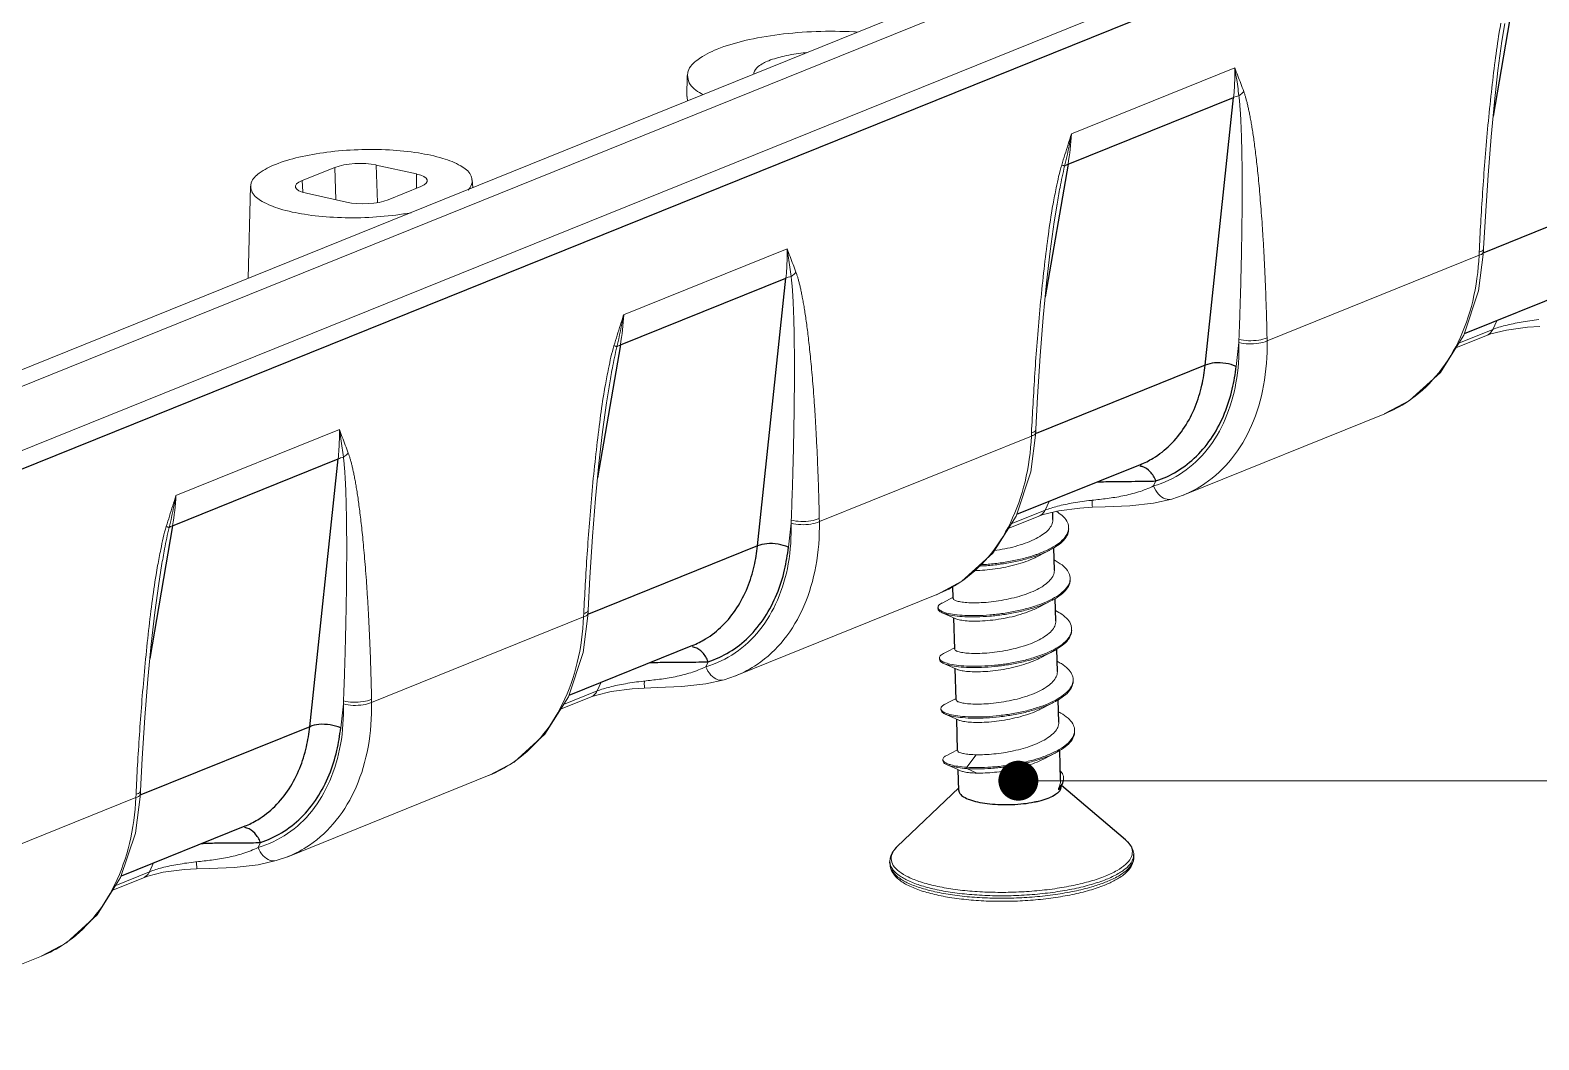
# Model space of a CAD drawing. Header units: millimetres. Extents: x 2279 to 2636, y 1024 to 1272.
# Drawn here: x 2483.67 to 2504.08, y 1041.85 to 1055.51 of the extents above; entities that cross this region are included whole.
import ezdxf

# ---------------------------------------------------------------- set-up
doc = ezdxf.new("R2010")
doc.units = ezdxf.units.MM
for name, color, linetype in [('02___PRT_ALL_AXES', 7, 'Continuous'), ('06___PRT_ALL_SURFS', 7, 'Continuous'), ('3_ALL_AXES', 7, 'Continuous')]:
    doc.layers.add(name, color=color, linetype=linetype)
doc.layers.add('from', color=7, linetype='Continuous', lineweight=13)
doc.styles.add('ROMAND', font='romand.shx', dxfattribs={"width": 0.75, "bigfont": 'gbcbig.shx'})
doc.dimstyles.new('YanXiu', dxfattribs={"dimtxt": 2.5, "dimasz": 2.2, "dimexe": 1, "dimexo": 0, "dimgap": 0.66, "dimtad": 0, "dimzin": 9, "dimdsep": 46, "dimtxsty": 'ROMAND', "dimblk": 'CLOSEDBLANK', "dimcen": 0, "dimclrd": 3, "dimclre": 3, "dimclrt": 7, "dimazin": 2, "dimtfac": 1, "dimtofl": 0, "dimtmove": 0, "dimatfit": 3, "dimldrblk": 'CLOSEDBLANK', "dimfxl": 1, "dimlwd": 5, "dimlwe": 5, "dimarcsym": 0})

# ---------------------------------------------------------------- blocks, each defined once
blk = doc.blocks.new('_ClosedBlank')
at = {"color": 0, "linetype": 'ByBlock', "lineweight": -2}
for p, q in [((-1, 0.167), (0, 0)), ((-1, 0.167), (-1, -0.167)), ((0, 0), (-1, -0.167))]:
    blk.add_line(p, q, dxfattribs=at)
blk = doc.blocks.new('A$C040E4FC1')
at = {"color": 7, "linetype": 'Continuous'}
for p, q in [((135.009, 46.778), (56.464, 15.079)), ((135.612, 46.643), (57.067, 14.944)), ((53.886, 12.21), (138.897, 46.519)), ((110.325, 32.573), (114.009, 34.06)), ((101.652, 33.416), (101.664, 33.892)), ((93.717, 31.819), (92.978, 31.521)), ((93.717, 31.819), (93.74, 31.088)), ((94.651, 31.873), (94.678, 31.028)), ((95.559, 31.671), (94.651, 31.873)), ((95.559, 31.671), (95.56, 31.348)), ((91.765, 29.325), (91.818, 31.393)), ((92.978, 31.521), (92.992, 31.265)), ((94.916, 31.088), (95.655, 31.387)), ((96.829, 31.369), (96.815, 31.54)), ((93.074, 31.237), (93.982, 31.034)), ((109.999, 30.978), (110.001, 30.99)), ((100.229, 28.499), (103.913, 29.985)), ((119.521, 29.911), (119.525, 29.995)), ((119.618, 29.917), (119.621, 29.99)), ((114.737, 27.909), (119.517, 29.838)), ((119.505, 29.034), (119.618, 29.917)), ((119.517, 29.838), (119.521, 29.911)), ((119.825, 28.167), (119.916, 28.363)), ((114.736, 27.98), (114.737, 27.909)), ((119.686, 28.031), (118.996, 27.753)), ((119.825, 28.167), (119.063, 27.859)), ((119.686, 28.031), (119.783, 28.066)), ((119.783, 28.066), (120.136, 28.154)), ((120.136, 28.154), (120.612, 28.216)), ((120.612, 28.216), (120.886, 28.232)), ((114.039, 27.333), (114.101, 27.875)), ((99.904, 26.903), (99.906, 26.915)), ((117.39, 26.265), (112.844, 24.431)), ((90.134, 24.424), (93.818, 25.911)), ((109.425, 25.837), (109.429, 25.921)), ((109.522, 25.843), (109.526, 25.916)), ((104.642, 23.835), (109.422, 25.764)), ((109.41, 24.96), (109.522, 25.843)), ((109.422, 25.764), (109.425, 25.837)), ((112.178, 24.638), (112.231, 24.752)), ((109.73, 24.093), (109.821, 24.289)), ((110.516, 24.141), (110.791, 24.157)), ((110.791, 24.157), (111.086, 24.167)), ((112.588, 24.342), (112.587, 24.342)), ((112.588, 24.342), (112.843, 24.431)), ((104.64, 23.906), (104.642, 23.835)), ((109.591, 23.957), (108.901, 23.678)), ((109.73, 24.093), (108.967, 23.785)), ((109.591, 23.957), (109.687, 23.992)), ((109.687, 23.992), (110.04, 24.08)), ((110.04, 24.08), (110.516, 24.141)), ((103.943, 23.258), (104.005, 23.801)), ((89.808, 22.829), (89.81, 22.841)), ((107.294, 22.191), (102.748, 20.356)), ((99.33, 21.762), (99.334, 21.847)), ((99.427, 21.769), (99.43, 21.842)), ((107.315, 21.901), (107.316, 21.873)), ((107.414, 21.779), (107.637, 21.682)), ((109.864, 22.047), (109.899, 22.065)), ((94.546, 19.76), (99.326, 21.689)), ((99.314, 20.886), (99.427, 21.769)), ((99.326, 21.689), (99.33, 21.762)), ((107.637, 21.682), (107.719, 21.645)), ((107.349, 20.76), (107.349, 20.731)), ((102.083, 20.564), (102.135, 20.678)), ((107.448, 20.638), (107.67, 20.54)), ((107.67, 20.54), (107.753, 20.503)), ((99.634, 20.018), (99.725, 20.215)), ((100.421, 20.067), (100.695, 20.083)), ((100.695, 20.083), (100.99, 20.092)), ((102.492, 20.268), (102.748, 20.356)), ((102.492, 20.268), (102.492, 20.268)), ((94.545, 19.831), (94.546, 19.76)), ((99.495, 19.883), (98.805, 19.604)), ((99.634, 20.018), (98.872, 19.71)), ((99.495, 19.883), (99.592, 19.918)), ((99.592, 19.918), (99.945, 20.005)), ((99.945, 20.005), (100.421, 20.067)), ((93.848, 19.184), (93.91, 19.726)), ((107.382, 19.618), (107.383, 19.589)), ((107.481, 19.496), (107.704, 19.398)), ((107.494, 19.518), (107.51, 19.513)), ((107.704, 19.398), (107.786, 19.361)), ((107.428, 18.471), (107.428, 18.443)), ((108.179, 18.579), (107.964, 18.298)), ((97.199, 18.117), (92.653, 16.282)), ((107.524, 18.352), (107.747, 18.255)), ((107.747, 18.255), (107.826, 18.22)), ((107.964, 18.298), (107.965, 18.269)), ((107.965, 18.269), (108.191, 18.166)), ((89.219, 16.811), (89.331, 17.694)), ((89.234, 17.688), (89.238, 17.772)), ((89.331, 17.694), (89.335, 17.767)), ((110.032, 17.819), (110.033, 17.791)), ((84.451, 15.686), (89.231, 17.615)), ((89.231, 17.615), (89.234, 17.688)), ((91.987, 16.49), (92.04, 16.603)), ((89.539, 15.944), (89.63, 16.14)), ((89.849, 15.931), (90.325, 15.993)), ((90.325, 15.993), (90.6, 16.009)), ((90.6, 16.009), (90.895, 16.018)), ((92.396, 16.193), (92.652, 16.282)), ((92.396, 16.193), (92.396, 16.193)), ((89.4, 15.808), (88.709, 15.53)), ((89.539, 15.944), (88.776, 15.636)), ((89.4, 15.808), (89.496, 15.843)), ((89.496, 15.843), (89.849, 15.931)), ((87.103, 14.042), (82.557, 12.208))]:
    blk.add_line(p, q, dxfattribs=at)
for points in [[(119.621, 29.99), (119.659, 30.721), (119.719, 31.646), (119.788, 32.508), (119.863, 33.294), (119.944, 34.007), (120.033, 34.664), (120.097, 35.064)], [(109.526, 25.916), (109.564, 26.647), (109.624, 27.572), (109.692, 28.434), (109.767, 29.22), (109.848, 29.933), (109.937, 30.589), (110.001, 30.99)], [(117.378, 26.261), (117.952, 26.565), (118.646, 27.196), (119.173, 28.034), (119.505, 29.034)], [(99.43, 21.842), (99.468, 22.572), (99.528, 23.498), (99.597, 24.359), (99.672, 25.145), (99.753, 25.859), (99.842, 26.515), (99.906, 26.915)], [(107.282, 22.186), (107.857, 22.491), (108.55, 23.122), (109.077, 23.959), (109.41, 24.96)], [(111.086, 24.167), (111.639, 24.191), (112.179, 24.251), (112.587, 24.342)], [(109.545, 23.042), (109.734, 23.139), (109.831, 23.189)], [(89.335, 17.767), (89.373, 18.498), (89.432, 19.423), (89.501, 20.285), (89.576, 21.071), (89.657, 21.784), (89.746, 22.441), (89.81, 22.841)], [(107.658, 22.129), (107.511, 22.053), (107.408, 22)], [(109.579, 21.9), (109.767, 21.997), (109.864, 22.047)], [(97.187, 18.112), (97.761, 18.416), (98.455, 19.047), (98.982, 19.885), (99.314, 20.886)], [(107.692, 20.987), (107.544, 20.911), (107.441, 20.859)], [(109.612, 20.759), (109.801, 20.856), (109.898, 20.905)], [(100.99, 20.092), (101.544, 20.117), (102.084, 20.176), (102.492, 20.268)], [(107.726, 19.845), (107.578, 19.769), (107.475, 19.717)], [(109.646, 19.617), (109.834, 19.714), (109.931, 19.764)], [(107.759, 18.692), (107.617, 18.618), (107.514, 18.565)], [(109.679, 18.475), (109.868, 18.572), (109.965, 18.622)], [(87.091, 14.038), (87.666, 14.342), (88.359, 14.973), (88.886, 15.811), (89.219, 16.811)], [(90.895, 16.018), (91.448, 16.042), (91.988, 16.102), (92.396, 16.193)]]:
    blk.add_lwpolyline(points, dxfattribs=at)
for centre, radius, start, end in [((132.519, 32.774), 12.719, 169.6106, 170.5624), ((97.437, 34.927), 13.101, 346.4183, 349.6509), ((104.788, 32.84), 5.543, 350.1419, 357.2361), ((122.423, 28.7), 12.72, 169.6106, 170.5624), ((87.341, 30.852), 13.101, 346.4183, 349.6509), ((94.693, 28.766), 5.543, 350.1419, 357.2361), ((112.328, 24.626), 12.72, 169.6106, 170.5624), ((116.313, 28.921), 2.865, 292.0608, 303.7253), ((77.246, 26.778), 13.101, 346.4183, 349.6509), ((84.597, 24.692), 5.543, 350.1419, 357.2361), ((111.598, 16.841), 7.518, 96.1558, 96.3276), ((109.99, 23.695), 0.273, 355.6103, 1.4304), ((108.927, 24.997), 1.995, 296.2458, 296.5133), ((102.232, 20.551), 12.72, 169.6106, 170.5624), ((106.218, 24.846), 2.865, 292.0608, 303.7253), ((110.005, 22.553), 0.292, 355.8714, 1.3973), ((109.012, 23.41), 1.229, 300.5551, 303.341), ((107.657, 22.371), 0.613, 243.8632, 247.6216), ((109.019, 23.735), 1.861, 296.6291, 297.8279), ((109.05, 23.677), 1.796, 297.8331, 298.1865), ((109.068, 23.615), 1.758, 298.1851, 298.6613), ((110.049, 21.409), 0.282, 350.9156, 1.9216), ((107.816, 21.609), 1.013, 248.5694, 249.1327), ((101.502, 12.767), 7.518, 96.1558, 96.3276), ((110.104, 20.268), 0.26, 355.9152, 2.032), ((110.123, 19.128), 0.275, 355.6089, 1.4027), ((96.122, 20.772), 2.865, 292.0608, 303.7253), ((107.754, 18.914), 0.58, 243.635, 247.7099), ((109.062, 20.427), 1.992, 296.3632, 296.5154), ((109.91, 18.05), 0.237, 353.6217, 1.9441), ((109.596, 18.045), 0.492, 332.6117, 337.213), ((109.62, 18.21), 0.588, 314.5771, 316.7069), ((109.73, 18.14), 0.44, 320.0188, 324.3106), ((109.725, 18.004), 0.355, 347.652, 1.702), ((109.748, 18.098), 0.418, 322.8854, 324.3592), ((109.775, 18.107), 0.384, 324.3213, 328.7303), ((91.406, 8.692), 7.518, 96.1558, 96.3276), ((109.99, 18.506), 3.008, 290.7836, 291.9716), ((110.058, 18.165), 2.721, 291.9599, 293.4115), ((86.027, 16.698), 2.865, 292.0608, 303.7253)]:
    blk.add_arc(centre, radius, start, end, dxfattribs=at)
for centre, ratio, start_param, end_param in [((94.232, 31.704), 0.306642, 0.878854, 2.449346), ((95.14, 31.501), 0.306458, 5.591175, 7.161667), ((93.493, 31.406), 0.306458, 2.449582, 4.020074), ((94.401, 31.203), 0.306642, -2.262739, -0.692247)]:
    blk.add_ellipse(centre, major_axis=(0.664, 0.02), ratio=ratio, start_param=start_param, end_param=end_param, dxfattribs=at)
for points, start_tangent, end_tangent in [([(105.497, 34.871), (105.422, 34.875), (104.569, 34.882), (103.732, 34.814), (102.964, 34.678), (102.337, 34.483)], (-0.998077, 0.061994), (-0.927327, -0.374251)), ([(119.525, 29.995), (119.559, 30.647), (119.603, 31.342), (119.654, 32.039), (119.718, 32.775), (119.794, 33.514), (119.879, 34.22), (119.971, 34.86)], (0.047574, 0.998868), (0.163561, 0.986533)), ([(102.337, 34.483), (101.898, 34.247), (101.683, 33.987), (101.67, 33.892)], (-0.927327, -0.374251), (0.008705, -0.999962)), ([(104.346, 34.406), (104.279, 34.399), (103.85, 34.329), (103.5, 34.224)], (-0.995667, -0.092987), (-0.927327, -0.374251)), ([(103.5, 34.224), (103.265, 34.093), (103.166, 33.95), (103.165, 33.929)], (-0.927327, -0.374252), (0.035396, -0.999373)), ([(113.983, 33.398), (114.001, 33.615), (114.009, 33.836), (114.009, 34.06)], (0.102398, 0.994744), (-0.023774, 0.999717)), ([(114.009, 34.06), (114.076, 33.885), (114.144, 33.709), (114.211, 33.53)], (0.362021, -0.93217), (0.34534, -0.938478)), ([(114.009, 34.06), (114.044, 33.851), (114.075, 33.643), (114.101, 33.436)], (0.179052, -0.98384), (0.110284, -0.9939)), ([(101.67, 33.892), (101.709, 33.728), (101.976, 33.484), (102.02, 33.461)], (0.008705, -0.999962), (0.882519, -0.470276)), ([(101.658, 33.416), (101.67, 33.324)], (0.008661, -0.999962), (0.245347, -0.969435)), ([(113.983, 33.398), (114.038, 33.419), (114.101, 33.436)], (0.905388, 0.424584), (0.979463, 0.201625)), ([(114.211, 33.53), (114.178, 33.496), (114.141, 33.465), (114.101, 33.436)], (-0.662344, -0.7492), (-0.835009, -0.550236)), ([(114.101, 33.436), (114.109, 33.371), (114.116, 33.3), (114.123, 33.222), (114.13, 33.137), (114.136, 33.043), (114.142, 32.942), (114.147, 32.831), (114.153, 32.711), (114.157, 32.581), (114.162, 32.439), (114.166, 32.284), (114.169, 32.115), (114.172, 31.934), (114.174, 31.738), (114.175, 31.528), (114.175, 31.3), (114.174, 31.052), (114.173, 30.783), (114.17, 30.491), (114.165, 30.167), (114.158, 29.807), (114.149, 29.401), (114.137, 28.954), (114.122, 28.469), (114.104, 27.944)], (0.130958, -0.991388), (-0.037815, -0.999285)), ([(114.211, 33.53), (114.232, 33.468), (114.253, 33.399), (114.274, 33.323), (114.295, 33.24), (114.316, 33.148), (114.338, 33.048), (114.359, 32.938), (114.38, 32.82), (114.402, 32.69), (114.424, 32.548), (114.446, 32.393), (114.468, 32.224), (114.491, 32.042), (114.513, 31.845), (114.535, 31.633), (114.557, 31.402), (114.579, 31.152), (114.601, 30.879), (114.623, 30.582), (114.645, 30.253), (114.666, 29.886), (114.687, 29.472), (114.706, 29.015), (114.723, 28.518), (114.736, 27.98)], (0.345411, -0.938452), (0.020346, -0.999793)), ([(110.106, 31.873), (110.179, 32.108), (110.252, 32.341), (110.325, 32.573)], (0.291494, 0.956573), (0.3017, 0.953403)), ([(96.809, 31.539), (96.778, 31.652), (96.557, 31.853), (96.154, 32.022), (95.602, 32.145), (94.946, 32.212), (94.239, 32.218), (93.539, 32.162), (92.901, 32.048), (92.378, 31.886)], (-0.090123, 0.995931), (-0.927327, -0.374251)), ([(92.378, 31.886), (92.012, 31.689), (91.833, 31.473), (91.823, 31.393)], (-0.927327, -0.374251), (0.008657, -0.999963)), ([(109.912, 30.994), (109.983, 31.359), (110.106, 31.873)], (0.179925, 0.98368), (0.300006, 0.953937)), ([(110.001, 30.99), (110.069, 31.367), (110.172, 31.85)], (0.16963, 0.985508), (0.241176, 0.970481)), ([(110.106, 31.873), (110.133, 31.864), (110.155, 31.856), (110.172, 31.85)], (0.947195, -0.320659), (0.930944, -0.365162)), ([(110.172, 31.85), (110.205, 31.873), (110.25, 31.891)], (0.754203, 0.656641), (0.947658, 0.319288)), ([(91.823, 31.393), (91.855, 31.256), (92.076, 31.054), (92.479, 30.885), (93.031, 30.762), (93.687, 30.695), (94.394, 30.689), (95.094, 30.746), (95.436, 30.798)], (0.008657, -0.999963), (0.984103, 0.177597)), ([(96.72, 31.304), (96.8, 31.434), (96.809, 31.539)], (0.687684, 0.72601), (-0.090123, 0.995931)), ([(109.429, 25.921), (109.464, 26.573), (109.507, 27.268), (109.559, 27.964), (109.623, 28.701), (109.698, 29.439), (109.784, 30.146), (109.876, 30.786)], (0.047574, 0.998868), (0.163561, 0.986533)), ([(103.888, 29.324), (103.905, 29.541), (103.914, 29.761), (103.913, 29.985)], (0.102398, 0.994744), (-0.023774, 0.999717)), ([(103.913, 29.985), (103.981, 29.811), (104.048, 29.634), (104.115, 29.455)], (0.362021, -0.93217), (0.34534, -0.938478)), ([(103.913, 29.985), (103.949, 29.777), (103.979, 29.569), (104.005, 29.361)], (0.179052, -0.98384), (0.110284, -0.9939)), ([(119.521, 29.911), (119.616, 29.971)], (0.94982, 0.312797), (0.264784, 0.964308)), ([(119.616, 29.971), (119.617, 29.99)], (0.264784, 0.964308), (-0.124187, 0.992259)), ([(117.904, 26.538), (118.542, 27.11), (119.044, 27.88), (119.374, 28.805), (119.517, 29.838)], (0.831711, 0.555209), (0.043476, 0.999054)), ([(119.517, 29.838), (119.612, 29.898), (119.613, 29.917)], (0.94982, 0.312797), (-0.124505, 0.992219)), ([(103.888, 29.324), (103.942, 29.345), (104.005, 29.361)], (0.905388, 0.424584), (0.979463, 0.201625)), ([(104.115, 29.455), (104.083, 29.422), (104.046, 29.39), (104.005, 29.361)], (-0.662344, -0.7492), (-0.835009, -0.550236)), ([(104.005, 29.361), (104.013, 29.297), (104.02, 29.226), (104.027, 29.148), (104.034, 29.062), (104.04, 28.969), (104.046, 28.867), (104.052, 28.757), (104.057, 28.637), (104.062, 28.507), (104.066, 28.365), (104.07, 28.209), (104.073, 28.041), (104.076, 27.859), (104.078, 27.664), (104.079, 27.453), (104.079, 27.225), (104.079, 26.978), (104.077, 26.709), (104.074, 26.416), (104.069, 26.093), (104.063, 25.732), (104.054, 25.327), (104.042, 24.879), (104.027, 24.395), (104.008, 23.87)], (0.130958, -0.991388), (-0.037815, -0.999285)), ([(104.115, 29.455), (104.137, 29.393), (104.158, 29.325), (104.179, 29.249), (104.2, 29.165), (104.221, 29.074), (104.242, 28.973), (104.263, 28.864), (104.285, 28.745), (104.306, 28.616), (104.328, 28.474), (104.35, 28.318), (104.373, 28.149), (104.395, 27.967), (104.417, 27.771), (104.439, 27.558), (104.462, 27.328), (104.484, 27.077), (104.506, 26.805), (104.528, 26.508), (104.549, 26.179), (104.57, 25.811), (104.591, 25.398), (104.61, 24.94), (104.627, 24.444), (104.64, 23.906)], (0.345411, -0.938452), (0.020346, -0.999793)), ([(100.011, 27.799), (100.083, 28.034), (100.156, 28.267), (100.229, 28.499)], (0.291494, 0.956573), (0.3017, 0.953403)), ([(120.864, 28.388), (120.463, 28.331), (120.105, 28.255), (119.825, 28.167)], (-0.993908, -0.110217), (-0.931246, -0.364391)), ([(114.737, 27.909), (114.658, 26.902), (114.387, 26.001), (113.938, 25.252), (113.335, 24.692), (112.851, 24.434)], (0.017182, -0.999852), (-0.92703, -0.374988)), ([(114.104, 27.944), (114.103, 27.921), (114.102, 27.898), (114.101, 27.875)], (-0.102137, -0.99477), (-0.105694, -0.994399)), ([(114.736, 27.98), (114.548, 27.926), (114.316, 27.913), (114.104, 27.944)], (-0.902334, -0.431037), (-0.961652, 0.274273)), ([(114.737, 27.909), (114.549, 27.855), (114.318, 27.842), (114.105, 27.873)], (-0.902334, -0.431037), (-0.961652, 0.274273)), ([(119.686, 28.031), (119.751, 28.07), (119.825, 28.167)], (0.925175, 0.37954), (0.442041, 0.896995)), ([(99.817, 26.919), (99.887, 27.284), (100.011, 27.799)], (0.179925, 0.98368), (0.300006, 0.953937)), ([(99.906, 26.915), (99.974, 27.293), (100.076, 27.776)], (0.16963, 0.985508), (0.241176, 0.970481)), ([(100.011, 27.799), (100.038, 27.79), (100.06, 27.782), (100.076, 27.776)], (0.947195, -0.320659), (0.930944, -0.365162)), ([(100.076, 27.776), (100.11, 27.798), (100.154, 27.817)], (0.754203, 0.656641), (0.947658, 0.319288)), ([(114.101, 27.875), (114.036, 26.96), (113.792, 26.141), (113.387, 25.459), (112.84, 24.95), (112.178, 24.638)], (0.020173, -0.999797), (-0.959875, -0.28043)), ([(99.334, 21.847), (99.368, 22.499), (99.412, 23.193), (99.463, 23.89), (99.527, 24.626), (99.603, 25.365), (99.688, 26.071), (99.78, 26.711)], (0.047574, 0.998868), (0.163561, 0.986533)), ([(93.792, 25.249), (93.81, 25.466), (93.818, 25.687), (93.818, 25.911)], (0.102398, 0.994744), (-0.023774, 0.999717)), ([(93.818, 25.911), (93.885, 25.736), (93.953, 25.56), (94.02, 25.381)], (0.362021, -0.93217), (0.34534, -0.938478)), ([(93.818, 25.911), (93.853, 25.702), (93.884, 25.494), (93.91, 25.287)], (0.179052, -0.98384), (0.110284, -0.9939)), ([(109.425, 25.837), (109.52, 25.897)], (0.94982, 0.312797), (0.264784, 0.964308)), ([(109.52, 25.897), (109.521, 25.915)], (0.264784, 0.964308), (-0.124187, 0.992259)), ([(107.808, 22.463), (108.447, 23.035), (108.948, 23.806), (109.279, 24.731), (109.422, 25.764)], (0.831711, 0.555209), (0.043476, 0.999054)), ([(109.422, 25.764), (109.517, 25.824), (109.518, 25.842)], (0.94982, 0.312797), (-0.124505, 0.992219)), ([(93.792, 25.249), (93.847, 25.271), (93.91, 25.287)], (0.905388, 0.424584), (0.979463, 0.201625)), ([(94.02, 25.381), (93.987, 25.348), (93.95, 25.316), (93.91, 25.287)], (-0.662344, -0.7492), (-0.835009, -0.550236)), ([(93.91, 25.287), (93.917, 25.222), (93.925, 25.151), (93.932, 25.073), (93.939, 24.988), (93.945, 24.895), (93.951, 24.793), (93.956, 24.682), (93.962, 24.563), (93.966, 24.432), (93.971, 24.29), (93.974, 24.135), (93.978, 23.966), (93.98, 23.785), (93.982, 23.59), (93.984, 23.379), (93.984, 23.151), (93.983, 22.903), (93.982, 22.635), (93.979, 22.342), (93.974, 22.019), (93.967, 21.658), (93.958, 21.252), (93.946, 20.805), (93.931, 20.32), (93.913, 19.795)], (0.130958, -0.991388), (-0.037815, -0.999285)), ([(94.02, 25.381), (94.041, 25.319), (94.062, 25.25), (94.083, 25.175), (94.104, 25.091), (94.125, 24.999), (94.147, 24.899), (94.168, 24.79), (94.189, 24.671), (94.211, 24.541), (94.233, 24.399), (94.255, 24.244), (94.277, 24.075), (94.299, 23.893), (94.322, 23.696), (94.344, 23.484), (94.366, 23.253), (94.388, 23.003), (94.41, 22.731), (94.432, 22.433), (94.454, 22.105), (94.475, 21.737), (94.496, 21.323), (94.515, 20.866), (94.531, 20.37), (94.545, 19.831)], (0.345411, -0.938452), (0.020346, -0.999793)), ([(112.178, 24.638), (111.836, 24.503), (111.483, 24.414), (111.13, 24.356)], (-0.899378, -0.437172), (-0.991204, -0.132342)), ([(112.587, 24.342), (112.448, 24.346), (112.292, 24.451), (112.178, 24.638)], (-0.963078, -0.269222), (-0.355255, 0.934769)), ([(89.915, 23.725), (89.988, 23.96), (90.061, 24.193), (90.134, 24.424)], (0.291494, 0.956573), (0.3017, 0.953403)), ([(110.769, 24.313), (110.367, 24.257), (110.009, 24.181), (109.73, 24.093)], (-0.993908, -0.110217), (-0.931246, -0.364391)), ([(110.792, 24.158), (110.793, 24.207), (110.791, 24.316)], (0.56778, -0.82318), (-0.019695, 0.999806)), ([(111.13, 24.356), (110.791, 24.316)], (-0.991204, -0.132342), (-0.994244, -0.107137)), ([(104.642, 23.835), (104.562, 22.827), (104.291, 21.926), (103.843, 21.177), (103.239, 20.617), (102.755, 20.359)], (0.017182, -0.999852), (-0.92703, -0.374988)), ([(104.008, 23.87), (104.007, 23.847), (104.007, 23.823), (104.005, 23.801)], (-0.102137, -0.99477), (-0.105694, -0.994399)), ([(104.64, 23.906), (104.452, 23.851), (104.221, 23.838), (104.008, 23.87)], (-0.902334, -0.431037), (-0.961652, 0.274273)), ([(104.642, 23.835), (104.453, 23.78), (104.222, 23.767), (104.01, 23.799)], (-0.902334, -0.431037), (-0.961652, 0.274273)), ([(109.591, 23.957), (109.655, 23.996), (109.73, 24.093)], (0.925175, 0.37954), (0.442041, 0.896995)), ([(109.654, 23.526), (109.783, 23.628), (109.868, 23.736), (109.906, 23.846), (109.908, 23.884)], (0.83505, 0.550175), (-0.032561, 0.99947)), ([(110.263, 23.702), (110.263, 23.714), (110.221, 23.845), (110.117, 23.97), (109.983, 24.067)], (-0.025597, 0.999672), (-0.853684, 0.520791)), ([(89.721, 22.845), (89.792, 23.21), (89.915, 23.725)], (0.179925, 0.98368), (0.300006, 0.953937)), ([(89.81, 22.841), (89.878, 23.218), (89.981, 23.701)], (0.16963, 0.985508), (0.241176, 0.970481)), ([(89.915, 23.725), (89.942, 23.715), (89.964, 23.707), (89.981, 23.701)], (0.947195, -0.320659), (0.930944, -0.365162)), ([(89.981, 23.701), (90.014, 23.724), (90.058, 23.743)], (0.754203, 0.656641), (0.947658, 0.319288)), ([(104.005, 23.801), (103.941, 22.886), (103.697, 22.066), (103.291, 21.385), (102.744, 20.876), (102.083, 20.564)], (0.020173, -0.999797), (-0.959875, -0.28043)), ([(108.588, 23.182), (108.824, 23.222), (109.06, 23.277), (109.284, 23.348), (109.484, 23.431), (109.654, 23.526)], (0.990524, 0.137339), (0.83505, 0.550175)), ([(109.818, 23.211), (110.008, 23.323), (110.154, 23.449), (110.24, 23.58), (110.263, 23.674)], (0.894826, 0.446415), (0.07592, 0.997114)), ([(109.831, 23.189), (110.009, 23.294), (110.155, 23.42), (110.241, 23.552), (110.264, 23.674)], (0.891636, 0.452753), (-0.025597, 0.999672)), ([(108.234, 22.832), (108.373, 22.839), (108.679, 22.869), (108.988, 22.919), (109.288, 22.988), (109.566, 23.075), (109.81, 23.178), (109.831, 23.189)], (0.999275, 0.038073), (0.891636, 0.452753)), ([(109.53, 23.091), (109.566, 23.104), (109.809, 23.207)], (0.944107, 0.32964), (0.896901, 0.442232)), ([(108.124, 22.733), (108.157, 22.733), (108.37, 22.743), (108.605, 22.769), (108.844, 22.81), (109.077, 22.865), (109.297, 22.935), (109.498, 23.019), (109.545, 23.042)], (0.999993, 0.003688), (0.88757, 0.460673)), ([(108.267, 22.862), (108.372, 22.868), (108.678, 22.898), (108.987, 22.948), (109.288, 23.017), (109.53, 23.091)], (0.998969, 0.045387), (0.944107, 0.32964)), ([(110.297, 22.56), (110.292, 22.606), (110.234, 22.736), (110.114, 22.858), (109.938, 22.97), (109.935, 22.972)], (-0.024647, 0.999696), (-0.888302, 0.459261)), ([(89.238, 17.772), (89.272, 18.424), (89.316, 19.119), (89.368, 19.816), (89.432, 20.552), (89.507, 21.291), (89.593, 21.997), (89.685, 22.637)], (0.047574, 0.998868), (0.163561, 0.986533)), ([(109.687, 22.384), (109.818, 22.487), (109.903, 22.596), (109.94, 22.708), (109.941, 22.742)], (0.83505, 0.550175), (-0.033482, 0.999439)), ([(109.898, 22.094), (110.084, 22.212), (110.215, 22.34), (110.286, 22.472), (110.296, 22.532)], (0.881411, 0.472349), (0.071767, 0.997421)), ([(109.912, 22.072), (110.085, 22.184), (110.216, 22.311), (110.286, 22.444), (110.298, 22.532)], (0.877455, 0.479658), (-0.024647, 0.999696)), ([(109.637, 22.352), (109.46, 22.263), (109.257, 22.185), (109.034, 22.12), (108.801, 22.069), (108.568, 22.033), (108.345, 22.011), (108.141, 22.004), (107.965, 22.009), (107.824, 22.026), (107.724, 22.051), (107.669, 22.083), (107.661, 22.104)], (-0.860818, -0.508913), (-0.109208, 0.994019)), ([(99.33, 21.762), (99.425, 21.822)], (0.94982, 0.312797), (0.264784, 0.964308)), ([(99.425, 21.822), (99.426, 21.841)], (0.264784, 0.964308), (-0.124187, 0.992259)), ([(107.408, 22), (107.388, 21.989), (107.323, 21.932), (107.318, 21.901)], (-0.896598, -0.442845), (0.015456, -0.999881)), ([(107.318, 21.901), (107.323, 21.875)], (0.015456, -0.999881), (0.387213, -0.92199)), ([(107.318, 21.873), (107.324, 21.846), (107.388, 21.792), (107.414, 21.78)], (0.015456, -0.999881), (0.918027, -0.396519)), ([(107.323, 21.875), (107.387, 21.821)], (0.387213, -0.92199), (0.897728, -0.44055)), ([(107.414, 21.78), (107.513, 21.746), (107.693, 21.711), (107.922, 21.691), (108.19, 21.688), (108.483, 21.703), (108.791, 21.738), (109.099, 21.793), (109.395, 21.867), (109.666, 21.958), (109.864, 22.047)], (0.918027, -0.396519), (0.891268, 0.453477)), ([(107.423, 21.804), (107.512, 21.775), (107.693, 21.74), (107.922, 21.72), (108.189, 21.716), (108.482, 21.732), (108.79, 21.767), (109.098, 21.822), (109.394, 21.896), (109.562, 21.949)], (0.924632, -0.380861), (0.944224, 0.329304)), ([(107.718, 21.643), (107.765, 21.629), (107.888, 21.605), (108.056, 21.592), (108.26, 21.593), (108.494, 21.61), (108.739, 21.643), (108.987, 21.692), (109.231, 21.76), (109.457, 21.843), (109.579, 21.9)], (0.908417, -0.418066), (0.887294, 0.461204)), ([(109.562, 21.949), (109.665, 21.987), (109.854, 22.071)], (0.944224, 0.329304), (0.893882, 0.448302)), ([(110.33, 21.419), (110.317, 21.497), (110.243, 21.626), (110.108, 21.746), (109.97, 21.829)], (-0.032476, 0.999473), (-0.88793, 0.459979)), ([(97.713, 18.389), (98.351, 18.961), (98.852, 19.731), (99.183, 20.656), (99.326, 21.689)], (0.831711, 0.555209), (0.043476, 0.999054)), ([(99.326, 21.689), (99.421, 21.749), (99.422, 21.768)], (0.94982, 0.312797), (-0.124505, 0.992219)), ([(109.975, 21.601), (109.974, 21.566), (109.937, 21.455), (109.851, 21.345), (109.721, 21.242)], (0.033482, -0.999439), (-0.83505, -0.550175)), ([(107.695, 20.962), (107.706, 20.938), (107.766, 20.906), (107.874, 20.881), (108.023, 20.866), (108.209, 20.863), (108.421, 20.873), (108.652, 20.898), (108.891, 20.938), (109.127, 20.994), (109.351, 21.064), (109.552, 21.148), (109.721, 21.242)], (0.14843, -0.988923), (0.83505, 0.550175)), ([(109.886, 20.928), (109.984, 20.981), (110.157, 21.102), (110.273, 21.232), (110.327, 21.365)], (0.894184, 0.4477), (0.159144, 0.987255)), ([(109.898, 20.905), (109.985, 20.952), (110.157, 21.074), (110.273, 21.203), (110.328, 21.336), (110.331, 21.39)], (0.891315, 0.453384), (-0.032476, 0.999473)), ([(107.441, 20.859), (107.399, 20.833), (107.351, 20.776), (107.35, 20.76)], (-0.888502, -0.458873), (0.107121, -0.994246)), ([(107.35, 20.76), (107.367, 20.719)], (0.107121, -0.994246), (0.58156, -0.813504)), ([(107.448, 20.638), (107.587, 20.594), (107.781, 20.563), (108.021, 20.547), (108.296, 20.548), (108.594, 20.569), (108.903, 20.609), (109.21, 20.668), (109.5, 20.747), (109.762, 20.842), (109.898, 20.905)], (0.931116, -0.364724), (0.891315, 0.453384)), ([(107.456, 20.663), (107.586, 20.623), (107.78, 20.592), (108.02, 20.575), (108.295, 20.577), (108.593, 20.597), (108.902, 20.637), (109.209, 20.697), (109.499, 20.776), (109.594, 20.807)], (0.93441, -0.3562), (0.944429, 0.328716)), ([(107.752, 20.501), (107.778, 20.493), (107.888, 20.468), (108.039, 20.453), (108.223, 20.45), (108.437, 20.46), (108.671, 20.486), (108.911, 20.527), (109.144, 20.582), (109.364, 20.652), (109.565, 20.735), (109.612, 20.759)], (0.935719, -0.352747), (0.88757, 0.460673)), ([(109.594, 20.807), (109.761, 20.871), (109.886, 20.928)], (0.944429, 0.328716), (0.894184, 0.4477)), ([(102.083, 20.564), (101.741, 20.429), (101.388, 20.339), (101.035, 20.281)], (-0.899378, -0.437172), (-0.991204, -0.132342)), ([(102.492, 20.268), (102.352, 20.272), (102.196, 20.377), (102.083, 20.564)], (-0.963078, -0.269222), (-0.355255, 0.934769)), ([(107.351, 20.731), (107.367, 20.69), (107.448, 20.638)], (0.107121, -0.994246), (0.931116, -0.364724)), ([(107.367, 20.719), (107.446, 20.666)], (0.58156, -0.813504), (0.930863, -0.365369)), ([(110.008, 20.459), (110.007, 20.425), (109.97, 20.313), (109.885, 20.204), (109.754, 20.1)], (0.033482, -0.999439), (-0.83505, -0.550175)), ([(110.364, 20.277), (110.337, 20.389), (110.248, 20.516), (110.098, 20.633), (110.004, 20.687)], (-0.034728, 0.999397), (-0.887524, 0.460762)), ([(100.673, 20.239), (100.272, 20.182), (99.914, 20.106), (99.634, 20.018)], (-0.993908, -0.110217), (-0.931246, -0.364391)), ([(100.696, 20.084), (100.697, 20.133), (100.696, 20.242)], (0.56778, -0.82318), (-0.019695, 0.999806)), ([(101.035, 20.281), (100.696, 20.242)], (-0.991204, -0.132342), (-0.994244, -0.107137)), ([(109.754, 20.1), (109.586, 20.006), (109.383, 19.922), (109.157, 19.851), (108.921, 19.796), (108.684, 19.756), (108.454, 19.731), (108.241, 19.721), (108.057, 19.724), (107.907, 19.74), (107.8, 19.764), (107.74, 19.796), (107.728, 19.821)], (-0.83505, -0.550175), (-0.153127, 0.988207)), ([(109.919, 19.786), (110.066, 19.869), (110.225, 19.993), (110.326, 20.123), (110.363, 20.249)], (0.894662, 0.446744), (0.071213, 0.997461)), ([(109.931, 19.764), (110.067, 19.841), (110.226, 19.964), (110.327, 20.095), (110.365, 20.228), (110.365, 20.248)], (0.891567, 0.452889), (-0.034728, 0.999397)), ([(94.546, 19.76), (94.466, 18.753), (94.196, 17.852), (93.747, 17.103), (93.144, 16.543), (92.66, 16.285)], (0.017182, -0.999852), (-0.92703, -0.374988)), ([(93.913, 19.795), (93.912, 19.772), (93.911, 19.749), (93.91, 19.726)], (-0.102137, -0.99477), (-0.105694, -0.994399)), ([(94.545, 19.831), (94.356, 19.777), (94.125, 19.764), (93.913, 19.795)], (-0.902334, -0.431037), (-0.961652, 0.274273)), ([(94.546, 19.76), (94.358, 19.706), (94.127, 19.693), (93.914, 19.724)], (-0.902334, -0.431037), (-0.961652, 0.274273)), ([(99.495, 19.883), (99.56, 19.922), (99.634, 20.018)], (0.925175, 0.37954), (0.442041, 0.896995)), ([(107.481, 19.495), (107.511, 19.484), (107.665, 19.443), (107.871, 19.416), (108.121, 19.404), (108.403, 19.41), (108.706, 19.435), (109.015, 19.48), (109.319, 19.545), (109.603, 19.628), (109.856, 19.727), (109.931, 19.764)], (0.927714, -0.373292), (0.891567, 0.452889)), ([(109.627, 19.665), (109.856, 19.756), (109.919, 19.786)], (0.944593, 0.328244), (0.894662, 0.446744)), ([(93.91, 19.726), (93.845, 18.812), (93.601, 17.992), (93.196, 17.31), (92.648, 16.801), (91.987, 16.49)], (0.020173, -0.999797), (-0.959875, -0.28043)), ([(107.474, 19.718), (107.414, 19.677), (107.382, 19.619), (107.382, 19.618)], (-0.900998, -0.433822), (0.044386, -0.999014)), ([(107.382, 19.618), (107.414, 19.563)], (0.044386, -0.999014), (0.736618, -0.676309)), ([(107.383, 19.589), (107.415, 19.535), (107.481, 19.495)], (0.044386, -0.999014), (0.927714, -0.373292)), ([(107.414, 19.563), (107.494, 19.518)], (0.736618, -0.676309), (0.939794, -0.341741)), ([(107.51, 19.513), (107.664, 19.472), (107.871, 19.444), (108.12, 19.432), (108.402, 19.438), (108.705, 19.464), (109.015, 19.509), (109.318, 19.573), (109.603, 19.657), (109.627, 19.665)], (0.947782, -0.318919), (0.944593, 0.328244)), ([(107.786, 19.359), (107.812, 19.351), (107.919, 19.327), (108.069, 19.311), (108.253, 19.308), (108.466, 19.318), (108.696, 19.343), (108.933, 19.383), (109.169, 19.438), (109.395, 19.509), (109.598, 19.593), (109.646, 19.617)], (0.934361, -0.356328), (0.88757, 0.460674)), ([(110.398, 19.135), (110.397, 19.149), (110.354, 19.28), (110.249, 19.405), (110.085, 19.52), (110.036, 19.546)], (-0.025098, 0.999685), (-0.887715, 0.460393)), ([(110.042, 19.317), (110.041, 19.283), (110.004, 19.171), (109.918, 19.062), (109.788, 18.959)], (0.033482, -0.999439), (-0.83505, -0.550175)), ([(109.952, 18.644), (110.145, 18.758), (110.29, 18.884), (110.375, 19.015), (110.397, 19.107)], (0.894813, 0.446441), (0.075962, 0.997111)), ([(109.965, 18.622), (110.146, 18.729), (110.291, 18.855), (110.376, 18.987), (110.398, 19.107)], (0.891623, 0.452778), (-0.025098, 0.999685)), ([(108.179, 18.579), (108.366, 18.582), (108.573, 18.597), (108.794, 18.625), (109.018, 18.667), (109.238, 18.722), (109.444, 18.79), (109.63, 18.87), (109.788, 18.959)], (0.999812, -0.019369), (0.83505, 0.550175)), ([(107.514, 18.565), (107.48, 18.545), (107.432, 18.494), (107.429, 18.472)], (-0.887782, -0.460265), (0.056489, -0.998403)), ([(107.429, 18.472), (107.437, 18.442)], (0.056489, -0.998403), (0.457151, -0.889389)), ([(107.43, 18.443), (107.438, 18.414), (107.497, 18.365), (107.525, 18.353)], (0.056489, -0.998403), (0.918049, -0.396467)), ([(107.437, 18.442), (107.496, 18.394)], (0.457151, -0.889389), (0.895865, -0.444326)), ([(107.534, 18.377), (107.607, 18.352), (107.764, 18.319), (107.964, 18.298)], (0.925131, -0.379649), (0.997755, -0.066969)), ([(108.179, 18.579), (108.021, 18.588), (107.895, 18.605), (107.809, 18.629), (107.765, 18.658), (107.762, 18.672)], (-0.999812, 0.019369), (-0.014965, 0.999888)), ([(107.964, 18.298), (108.223, 18.29), (108.511, 18.301), (108.817, 18.332), (109.126, 18.382), (109.426, 18.451), (109.664, 18.524)], (0.997755, -0.066969), (0.94411, 0.32963)), ([(107.965, 18.269), (108.224, 18.262), (108.512, 18.273), (108.818, 18.303), (109.127, 18.353), (109.427, 18.423), (109.705, 18.51), (109.948, 18.613), (109.965, 18.622)], (0.997755, -0.066969), (0.891623, 0.452778)), ([(108.191, 18.166), (108.377, 18.169), (108.588, 18.184), (108.812, 18.213), (109.035, 18.255), (109.251, 18.31), (109.457, 18.377), (109.643, 18.457), (109.679, 18.475)], (0.999812, -0.019369), (0.887554, 0.460703)), ([(109.664, 18.524), (109.704, 18.539), (109.947, 18.642)], (0.94411, 0.32963), (0.895996, 0.444062)), ([(107.525, 18.353), (107.607, 18.323), (107.765, 18.291), (107.965, 18.269)], (0.918049, -0.396467), (0.997755, -0.066969)), ([(107.826, 18.22), (107.907, 18.195), (108.033, 18.175), (108.191, 18.166)], (0.924449, -0.381306), (0.999812, -0.019369)), ([(110.147, 18.058), (110.134, 18.129), (110.075, 18.232), (110.074, 18.234)], (-0.033127, 0.999451), (-0.632813, 0.774304)), ([(89.231, 17.615), (89.326, 17.675), (89.327, 17.694)], (0.94982, 0.312797), (-0.124505, 0.992219)), ([(89.234, 17.688), (89.329, 17.748)], (0.94982, 0.312797), (0.264784, 0.964308)), ([(89.329, 17.748), (89.33, 17.767)], (0.264784, 0.964308), (-0.124187, 0.992259)), ([(110.032, 17.819), (110.067, 17.857)], (0.712043, 0.702136), (0.641812, 0.766862)), ([(110.048, 17.806), (110.082, 17.846)], (0.685455, 0.728115), (0.60333, 0.797491)), ([(110.072, 17.928), (110.049, 17.855)], (-0.212573, -0.977145), (-0.386676, -0.922215)), ([(110.088, 17.854), (110.111, 17.89)], (0.582619, 0.812745), (0.48643, 0.873719)), ([(110.104, 17.908), (110.11, 17.919), (110.145, 18.023)], (0.51842, 0.855126), (0.111955, 0.993713)), ([(110.111, 17.89), (110.146, 17.995), (110.148, 18.029)], (0.48643, 0.873719), (-0.033158, 0.99945)), ([(87.617, 14.315), (88.256, 14.887), (88.757, 15.657), (89.087, 16.582), (89.231, 17.615)], (0.831711, 0.555209), (0.043476, 0.999054)), ([(91.987, 16.49), (91.645, 16.354), (91.292, 16.265), (90.939, 16.207)], (-0.899378, -0.437172), (-0.991204, -0.132342)), ([(92.396, 16.193), (92.257, 16.197), (92.1, 16.303), (91.987, 16.489)], (-0.963078, -0.269222), (-0.355255, 0.934769)), ([(106.397, 16.508), (106.301, 16.393), (106.247, 16.278), (106.233, 16.167)], (-0.722894, -0.690959), (0.029366, -0.999569)), ([(111.089, 15.844), (110.759, 15.731), (110.375, 15.636), (109.948, 15.561), (109.492, 15.509), (109.021, 15.482), (108.548, 15.48), (108.088, 15.503), (107.655, 15.551), (107.263, 15.622), (106.923, 15.714), (106.645, 15.825), (106.438, 15.95), (106.309, 16.087), (106.26, 16.23), (106.295, 16.376), (106.397, 16.508)], (-0.927327, -0.374251), (0.726036, 0.687657)), ([(111.547, 16.659), (111.651, 16.543), (111.699, 16.4), (111.665, 16.254), (111.549, 16.11), (111.355, 15.972), (111.089, 15.844)], (0.765446, -0.6435), (-0.927327, -0.374251)), ([(111.731, 16.328), (111.71, 16.439), (111.65, 16.55), (111.547, 16.659)], (-0.029366, 0.999569), (-0.762211, 0.647329)), ([(90.578, 16.165), (90.176, 16.108), (89.818, 16.032), (89.539, 15.944)], (-0.993908, -0.110217), (-0.931246, -0.364391)), ([(90.601, 16.009), (90.602, 16.058), (90.6, 16.167)], (0.56778, -0.82318), (-0.019695, 0.999806)), ([(90.939, 16.207), (90.6, 16.167)], (-0.991204, -0.132342), (-0.994244, -0.107137)), ([(106.24, 16.114), (106.233, 16.162), (106.233, 16.167)], (-0.236924, 0.971528), (-0.026445, 0.99965)), ([(111.057, 15.694), (110.782, 15.602), (110.393, 15.505), (109.962, 15.43), (109.501, 15.377), (109.025, 15.35), (108.547, 15.348), (108.082, 15.371), (107.645, 15.42), (107.248, 15.492), (106.904, 15.585), (106.624, 15.696), (106.415, 15.823), (106.284, 15.961), (106.235, 16.106), (106.235, 16.111)], (-0.934887, -0.354945), (-0.026445, 0.99965)), ([(106.235, 16.111), (106.277, 15.951), (106.403, 15.794), (106.616, 15.65), (106.899, 15.529), (107.241, 15.431), (107.632, 15.356), (108.063, 15.305), (108.519, 15.279), (108.99, 15.279), (109.46, 15.305), (109.916, 15.355), (110.345, 15.429), (110.735, 15.525), (111.075, 15.641)], (0.029366, -0.999569), (0.927327, 0.374251)), ([(111.114, 15.772), (110.78, 15.658), (110.392, 15.561), (109.961, 15.486), (109.5, 15.433), (109.023, 15.405), (108.545, 15.403), (108.08, 15.427), (107.643, 15.475), (107.247, 15.547), (106.903, 15.641), (106.622, 15.752), (106.413, 15.879), (106.282, 16.017), (106.24, 16.114)], (-0.927327, -0.374251), (-0.236924, 0.971528)), ([(111.726, 16.275), (111.696, 16.186), (111.579, 16.04), (111.383, 15.901), (111.114, 15.772)], (-0.180134, -0.983642), (-0.927327, -0.374251)), ([(111.732, 16.273), (111.697, 16.13), (111.58, 15.984), (111.384, 15.845), (111.115, 15.716)], (0.026445, -0.99965), (-0.927327, -0.374251)), ([(111.139, 15.667), (111.362, 15.78), (111.576, 15.939), (111.698, 16.108), (111.732, 16.273)], (0.917548, 0.397625), (-0.029366, 0.999569)), ([(111.731, 16.328), (111.726, 16.275)], (0.026445, -0.99965), (-0.180134, -0.983642)), ([(89.4, 15.808), (89.464, 15.847), (89.539, 15.944)], (0.925175, 0.37954), (0.442041, 0.896995))]:
    blk.add_spline(points, degree=3, dxfattribs=dict(at, start_tangent=start_tangent, end_tangent=end_tangent))
at = {"layer": '02___PRT_ALL_AXES', "color": 7, "linetype": 'Continuous'}
blk.add_line((54.773, 12.155), (139.328, 46.28), dxfattribs=at)
at = {"layer": '06___PRT_ALL_SURFS', "color": 7, "linetype": 'Continuous'}
for p, q in [((120.345, 35.966), (119.832, 32.973)), ((110.25, 31.891), (113.983, 33.398)), ((113.342, 27.36), (113.983, 33.398)), ((110.25, 31.891), (109.737, 28.899)), ((123.437, 31.435), (119.626, 29.897)), ((100.154, 27.817), (103.888, 29.324)), ((103.246, 23.286), (103.888, 29.324)), ((121.97, 29.192), (119.184, 28.068)), ((100.154, 27.817), (99.641, 24.824)), ((113.342, 27.36), (109.531, 25.822)), ((90.058, 23.743), (93.792, 25.249)), ((93.151, 19.211), (93.792, 25.249)), ((111.875, 25.118), (109.089, 23.994)), ((90.058, 23.743), (89.546, 20.75)), ((103.246, 23.286), (99.435, 21.748)), ((101.779, 21.044), (98.993, 19.919)), ((93.151, 19.211), (89.34, 17.673)), ((91.684, 16.969), (88.898, 15.845))]:
    blk.add_line(p, q, dxfattribs=at)
for points, start_tangent, end_tangent in [([(111.874, 25.118), (112.168, 25.265), (112.554, 25.565), (112.877, 25.962), (113.116, 26.424), (113.267, 26.907), (113.342, 27.36)], (0.927324, 0.374261), (0.101568, 0.994829)), ([(112.231, 24.752), (112.707, 24.971), (113.144, 25.31), (113.509, 25.757), (113.78, 26.278), (113.953, 26.822), (114.039, 27.333)], (0.950186, 0.311683), (0.105676, 0.994401)), ([(114.039, 27.333), (113.805, 27.401), (113.55, 27.411), (113.342, 27.36)], (-0.909026, 0.416739), (-0.905388, -0.424584)), ([(112.231, 24.752), (112.101, 24.959), (111.924, 25.075), (111.874, 25.085)], (-0.371137, 0.928578), (-0.992163, 0.124949)), ([(110.903, 24.729), (111.05, 24.735), (111.44, 24.742), (111.76, 24.743), (112.019, 24.745), (112.231, 24.752)], (0.998527, 0.05426), (0.998856, 0.047812)), ([(101.779, 21.044), (102.073, 21.19), (102.459, 21.491), (102.781, 21.888), (103.021, 22.35), (103.172, 22.833), (103.246, 23.286)], (0.927324, 0.374261), (0.101568, 0.994829)), ([(102.135, 20.678), (102.612, 20.896), (103.048, 21.235), (103.413, 21.682), (103.685, 22.203), (103.857, 22.747), (103.943, 23.258)], (0.950186, 0.311683), (0.105676, 0.994401)), ([(103.943, 23.258), (103.71, 23.326), (103.455, 23.336), (103.246, 23.286)], (-0.909026, 0.416739), (-0.905388, -0.424584)), ([(102.135, 20.678), (102.005, 20.884), (101.829, 21), (101.778, 21.011)], (-0.371137, 0.928578), (-0.992163, 0.124949)), ([(100.807, 20.654), (100.954, 20.661), (101.345, 20.668), (101.664, 20.669), (101.924, 20.671), (102.135, 20.678)], (0.998527, 0.05426), (0.998856, 0.047812)), ([(91.683, 16.969), (91.977, 17.116), (92.363, 17.417), (92.686, 17.813), (92.925, 18.275), (93.076, 18.758), (93.151, 19.211)], (0.927324, 0.374261), (0.101568, 0.994829)), ([(92.04, 16.603), (92.516, 16.822), (92.953, 17.161), (93.318, 17.608), (93.589, 18.129), (93.762, 18.673), (93.848, 19.184)], (0.950186, 0.311683), (0.105676, 0.994401)), ([(93.848, 19.184), (93.614, 19.252), (93.359, 19.262), (93.151, 19.211)], (-0.909026, 0.416739), (-0.905388, -0.424584)), ([(92.04, 16.603), (91.91, 16.81), (91.733, 16.926), (91.683, 16.937)], (-0.371137, 0.928578), (-0.992163, 0.124949)), ([(90.712, 16.58), (90.859, 16.587), (91.249, 16.594), (91.568, 16.594), (91.828, 16.597), (92.04, 16.603)], (0.998527, 0.05426), (0.998856, 0.047812))]:
    blk.add_spline(points, degree=3, dxfattribs=dict(at, start_tangent=start_tangent, end_tangent=end_tangent))
at = {"layer": '3_ALL_AXES', "color": 7, "linetype": 'Continuous'}
for p, q in [((109.908, 23.884), (109.903, 24.046)), ((109.941, 22.742), (109.927, 23.246)), ((107.659, 22.104), (107.651, 22.382)), ((109.975, 21.601), (109.96, 22.104)), ((107.693, 20.962), (107.672, 21.666)), ((110.009, 20.459), (109.994, 20.959)), ((107.726, 19.82), (107.706, 20.524)), ((110.042, 19.317), (110.027, 19.818)), ((107.76, 18.672), (107.739, 19.382)), ((110.08, 18.014), (110.061, 18.679)), ((107.786, 17.776), (107.773, 18.243)), ((106.397, 16.508), (107.785, 17.834)), ((111.547, 16.659), (110.105, 17.883)), ((106.235, 16.111), (106.233, 16.167)), ((111.732, 16.273), (111.731, 16.328))]:
    blk.add_line(p, q, dxfattribs=at)
for centre, radius, start, end in [((108.986, 20.094), 2.627, 281.0316, 281.24), ((109.002, 20.015), 2.547, 281.2376, 281.9131)]:
    blk.add_arc(centre, radius, start, end, dxfattribs=at)
for points, start_tangent, end_tangent in [([(107.786, 17.776), (107.813, 17.704), (107.895, 17.632), (108.03, 17.568), (108.21, 17.516), (108.427, 17.48), (108.669, 17.459), (108.924, 17.456), (109.181, 17.471), (109.424, 17.503), (109.489, 17.515)], (0.043849, -0.999038), (0.981521, 0.191355)), ([(110.067, 17.777), (110.054, 17.757), (109.967, 17.681), (109.827, 17.61)], (-0.495916, -0.868371), (-0.927327, -0.374251)), ([(110.085, 17.843), (110.085, 17.836), (110.067, 17.777)], (0.043849, -0.999038), (-0.495916, -0.868371)), ([(109.528, 17.523), (109.644, 17.55), (109.827, 17.61)], (0.978452, 0.206472), (0.927327, 0.374251))]:
    blk.add_spline(points, degree=3, dxfattribs=dict(at, start_tangent=start_tangent, end_tangent=end_tangent))
at = {"layer": 'from', "color": 4}
blk.add_leader([(109.129, 17.995), (148.857, 17.995)], dimstyle='YanXiu', override={"dimasz": 0.9, "dimldrblk": 'Dot'}, dxfattribs=at)

msp = doc.modelspace()

# ---------------------------------------------------------------- block references
at = {"layer": 'from', "xscale": 0.6, "yscale": 0.6, "zscale": 0.6}
msp.add_blockref('A$C040E4FC1', (2431.558, 1034.561), dxfattribs=at)

doc.saveas('drawing.dxf')
